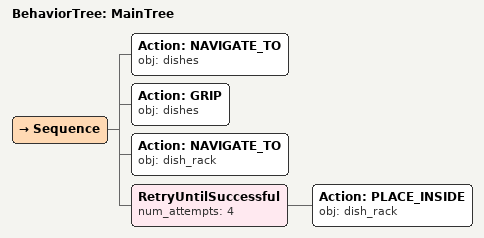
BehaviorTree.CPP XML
<root main_tree_to_execute="MainTree">
  <BehaviorTree ID="MainTree">
    <Sequence>
      <!-- Navigate to dishes -->
      <Action ID="NAVIGATE_TO" obj="dishes" />
      <!-- Grip dishes -->
      <Action ID="GRIP" obj="dishes" />
      <!-- Navigate to dish_rack -->
      <Action ID="NAVIGATE_TO" obj="dish_rack" />
      <!-- Retry PLACE_INSIDE dish_rack up to 4 attempts -->
      <RetryUntilSuccessful num_attempts="4">
        <!-- Place inside dish_rack -->
        <Action ID="PLACE_INSIDE" obj="dish_rack" />
      </RetryUntilSuccessful>
    </Sequence>
  </BehaviorTree>
</root>
